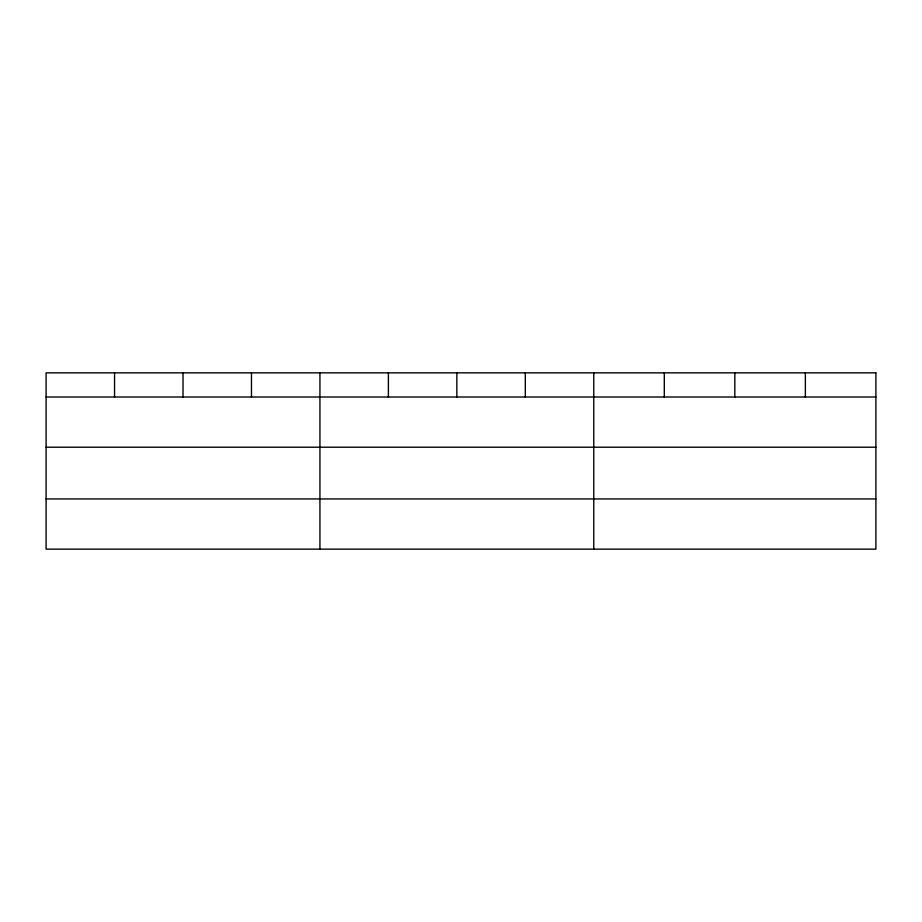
<?xml version="1.0" encoding="UTF-8"?>
<svg xmlns="http://www.w3.org/2000/svg" width="922" height="922" viewBox="0 0 922 922"><rect width="100%" height="100%" fill="white"/><g stroke="black" fill="none" stroke-linecap="round" stroke-linejoin="round"><path stroke-width="1.38" d="M46.1 397.013L875.9 397.013M46.1 447.216L875.9 447.216M46.1 498.94L875.9 498.94M805.367 372.857L805.367 397.013M734.834 372.857L734.834 397.013M664.301 372.857L664.301 397.013M593.768 372.857L593.768 549.143M525.31 372.857L525.31 397.013M456.851 372.857L456.851 397.013M388.393 372.857L388.393 397.013M319.934 372.857L319.934 549.143M251.476 372.857L251.476 397.013M183.017 372.857L183.017 397.013M114.559 372.857L114.559 397.013M875.9 372.857L46.1 372.857L46.1 549.143L875.9 549.143L875.9 372.857"/></g></svg>
